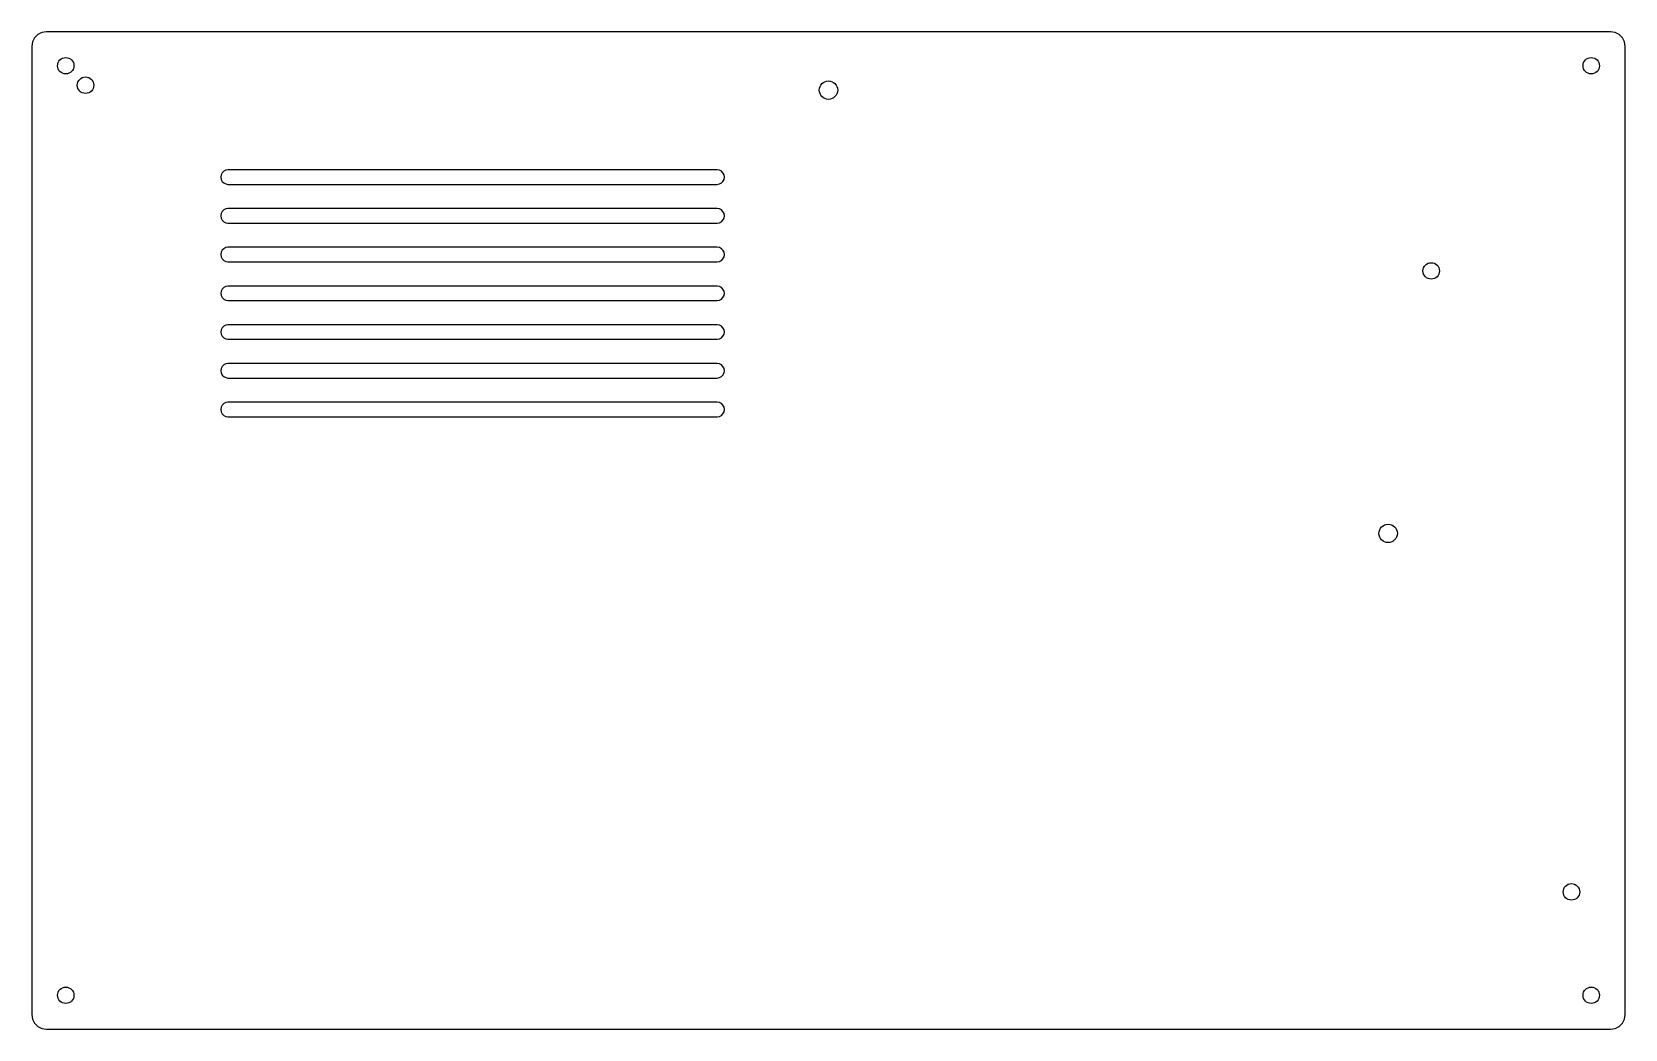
# Model space of a CAD drawing. Extents: x 0 to 329, y 0 to 206.
import ezdxf

# ---------------------------------------------------------------- set-up
doc = ezdxf.new("R2010")
doc.units = 0

msp = doc.modelspace()

# ---------------------------------------------------------------- linework, layer by layer
at = {"layer": 'CUT'}
for points in [[(329, 203), (328.8532, 203.9271), (328.4271, 204.7634), (327.7634, 205.4271), (326.9271, 205.8532), (326, 206), (3, 206), (2.0729, 205.8532), (1.2366, 205.4271), (0.5729, 204.7634), (0.1468, 203.9271), (0, 203), (0, 3), (0.1468, 2.0729), (0.5729, 1.2366), (1.2366, 0.5729), (2.0729, 0.1468), (3, 0), (326, 0), (326.9271, 0.1468), (327.7634, 0.5729), (328.4271, 1.2366), (328.8532, 2.0729), (329, 3)], [(143, 176), (142.9266, 176.4635), (142.7135, 176.8817), (142.3817, 177.2135), (141.9635, 177.4266), (141.5, 177.5), (40.5, 177.5), (40.0365, 177.4266), (39.6183, 177.2135), (39.2865, 176.8817), (39.0734, 176.4635), (39, 176), (39, 176), (39.0734, 175.5365), (39.2865, 175.1183), (39.6183, 174.7865), (40.0365, 174.5734), (40.5, 174.5), (141.5, 174.5), (141.9635, 174.5734), (142.3817, 174.7865), (142.7135, 175.1183), (142.9266, 175.5365), (143, 176)], [(143, 168), (142.9266, 168.4635), (142.7135, 168.8817), (142.3817, 169.2135), (141.9635, 169.4266), (141.5, 169.5), (40.5, 169.5), (40.0365, 169.4266), (39.6183, 169.2135), (39.2865, 168.8817), (39.0734, 168.4635), (39, 168), (39, 168), (39.0734, 167.5365), (39.2865, 167.1183), (39.6183, 166.7865), (40.0365, 166.5734), (40.5, 166.5), (141.5, 166.5), (141.9635, 166.5734), (142.3817, 166.7865), (142.7135, 167.1183), (142.9266, 167.5365), (143, 168)], [(143, 160), (142.9266, 160.4635), (142.7135, 160.8817), (142.3817, 161.2135), (141.9635, 161.4266), (141.5, 161.5), (40.5, 161.5), (40.0365, 161.4266), (39.6183, 161.2135), (39.2865, 160.8817), (39.0734, 160.4635), (39, 160), (39, 160), (39.0734, 159.5365), (39.2865, 159.1183), (39.6183, 158.7865), (40.0365, 158.5734), (40.5, 158.5), (141.5, 158.5), (141.9635, 158.5734), (142.3817, 158.7865), (142.7135, 159.1183), (142.9266, 159.5365), (143, 160)], [(143, 152), (142.9266, 152.4635), (142.7135, 152.8817), (142.3817, 153.2135), (141.9635, 153.4266), (141.5, 153.5), (40.5, 153.5), (40.0365, 153.4266), (39.6183, 153.2135), (39.2865, 152.8817), (39.0734, 152.4635), (39, 152), (39, 152), (39.0734, 151.5365), (39.2865, 151.1183), (39.6183, 150.7865), (40.0365, 150.5734), (40.5, 150.5), (141.5, 150.5), (141.9635, 150.5734), (142.3817, 150.7865), (142.7135, 151.1183), (142.9266, 151.5365), (143, 152)], [(143, 144), (142.9266, 144.4635), (142.7135, 144.8817), (142.3817, 145.2135), (141.9635, 145.4266), (141.5, 145.5), (40.5, 145.5), (40.0365, 145.4266), (39.6183, 145.2135), (39.2865, 144.8817), (39.0734, 144.4635), (39, 144), (39, 144), (39.0734, 143.5365), (39.2865, 143.1183), (39.6183, 142.7865), (40.0365, 142.5734), (40.5, 142.5), (141.5, 142.5), (141.9635, 142.5734), (142.3817, 142.7865), (142.7135, 143.1183), (142.9266, 143.5365), (143, 144)], [(143, 136), (142.9266, 136.4635), (142.7135, 136.8817), (142.3817, 137.2135), (141.9635, 137.4266), (141.5, 137.5), (40.5, 137.5), (40.0365, 137.4266), (39.6183, 137.2135), (39.2865, 136.8817), (39.0734, 136.4635), (39, 136), (39, 136), (39.0734, 135.5365), (39.2865, 135.1183), (39.6183, 134.7865), (40.0365, 134.5734), (40.5, 134.5), (141.5, 134.5), (141.9635, 134.5734), (142.3817, 134.7865), (142.7135, 135.1183), (142.9266, 135.5365), (143, 136)], [(143, 128), (142.9266, 128.4635), (142.7135, 128.8817), (142.3817, 129.2135), (141.9635, 129.4266), (141.5, 129.5), (40.5, 129.5), (40.0365, 129.4266), (39.6183, 129.2135), (39.2865, 128.8817), (39.0734, 128.4635), (39, 128), (39, 128), (39.0734, 127.5365), (39.2865, 127.1183), (39.6183, 126.7865), (40.0365, 126.5734), (40.5, 126.5), (141.5, 126.5), (141.9635, 126.5734), (142.3817, 126.7865), (142.7135, 127.1183), (142.9266, 127.5365), (143, 128)]]:
    msp.add_lwpolyline(points, close=True, dxfattribs=at)
for centre, radius in [((7, 199), 1.7), ((322, 199), 1.7), ((11.08, 194.976), 1.7), ((164.496, 193.96), 1.9), ((288.956, 156.622), 1.7), ((280.066, 102.393), 1.9), ((317.912, 28.352), 1.7), ((7, 7), 1.7), ((322, 7), 1.7)]:
    msp.add_circle(centre, radius, dxfattribs=at)

doc.saveas('drawing.dxf')
